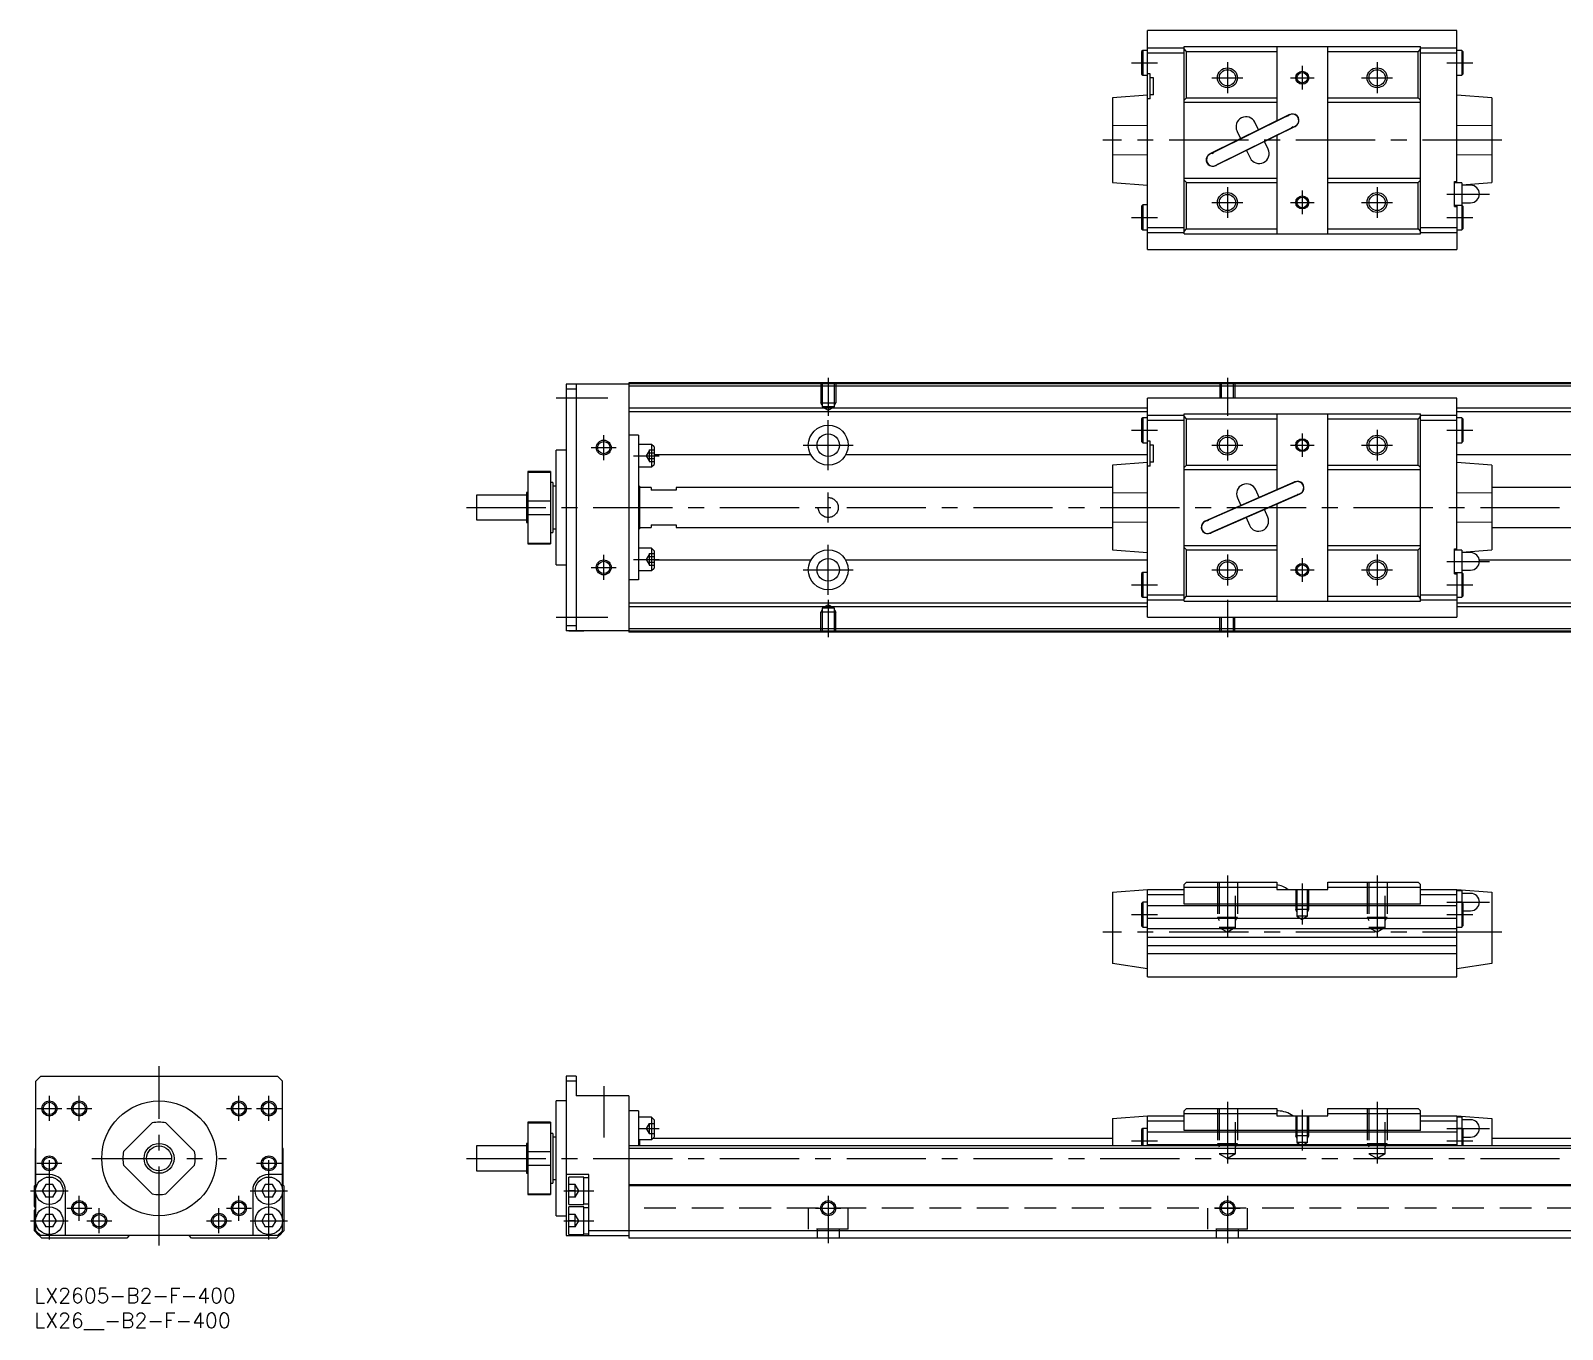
# Model space of a CAD drawing. Extents: x -1 to 621, y -8 to 252.
# Drawn here: x -0.8 to 306.2, y -8.3 to 252.1 of the extents above; entities that cross this region are included whole.
import ezdxf

# ---------------------------------------------------------------- set-up
doc = ezdxf.new("R2010")
doc.units = 0
doc.header["$LTSCALE"] = 0.5
doc.linetypes.add('CENTER', pattern=[50.8, 31.75, -6.35, 6.35, -6.35])
doc.linetypes.add('DASHED', pattern=[19.05, 12.7, -6.35])
for name, color, linetype in [('MSM_CENTER', 1, 'CENTER'), ('MSM_CONTINUOUS', 7, 'CONTINUOUS'), ('MSM_DASHED', 4, 'DASHED'), ('MSM_NARROW', 5, 'CONTINUOUS'), ('MSM_PART_NUMBER', 7, 'CONTINUOUS')]:
    doc.layers.add(name, color=color, linetype=linetype)
doc.styles.get("Standard").update_dxf_attribs({"font": 'txt.shx', "height": 1, "bigfont": 'bigfont.shx'})

# ---------------------------------------------------------------- blocks, each defined once
blk = doc.blocks.new('*U2')
at = {"layer": 'MSM_PART_NUMBER'}
blk.add_text('LX2605-B2-F-400', height=3, dxfattribs=at).set_placement((0, -3))
blk = doc.blocks.new('*U3')
at = {"layer": 'MSM_PART_NUMBER'}
blk.add_text('LX26__-B2-F-400', height=3, dxfattribs=at).set_placement((0, -8))

msp = doc.modelspace()

# ---------------------------------------------------------------- linework, layer by layer
at = {"layer": 'MSM_CENTER'}
for p, q in [((219.91, 245.62), (225.11, 245.62)), ((239.11, 245.72), (239.11, 239.52)), ((269.11, 245.72), (269.11, 239.52)), ((283.11, 245.62), (288.31, 245.62)), ((236.01, 242.62), (242.21, 242.62)), ((251.74, 242.62), (256.47, 242.62)), ((254.11, 244.99), (254.11, 240.26)), ((266.01, 242.62), (272.21, 242.62)), ((294.11, 230.12), (214.11, 230.12)), ((239.11, 220.72), (239.11, 214.52)), ((254.11, 219.99), (254.11, 215.26)), ((269.11, 220.72), (269.11, 214.52)), ((283.11, 219.32), (291.61, 219.32)), ((236.01, 217.62), (242.21, 217.62)), ((251.74, 217.62), (256.47, 217.62)), ((266.01, 217.62), (272.21, 217.62)), ((219.91, 214.62), (225.11, 214.62)), ((283.11, 214.62), (288.31, 214.62)), ((159.11, 182.47), (159.11, 174.84)), ((239.11, 182.47), (239.11, 174.84)), ((104.61, 178.47), (114.91, 178.47)), ((159.11, 163.97), (159.11, 173.97)), ((219.91, 171.97), (225.11, 171.97)), ((239.11, 172.07), (239.11, 165.87)), ((269.11, 172.07), (269.11, 165.87)), ((283.11, 171.97), (288.31, 171.97)), ((114.11, 165.97), (114.11, 170.97)), ((154.11, 168.97), (164.11, 168.97)), ((236.01, 168.97), (242.21, 168.97)), ((251.74, 168.97), (256.47, 168.97)), ((254.11, 171.33), (254.11, 166.6)), ((266.01, 168.97), (272.21, 168.97)), ((111.61, 168.47), (116.61, 168.47)), ((120.11, 166.86), (125.21, 166.86)), ((159.11, 153.47), (159.11, 159.47)), ((86.61, 156.47), (531.11, 156.47)), ((159.11, 138.97), (159.11, 148.97)), ((111.61, 144.47), (116.61, 144.47)), ((114.11, 141.97), (114.11, 146.97)), ((120.11, 146.07), (125.21, 146.07)), ((239.11, 147.07), (239.11, 140.87)), ((254.11, 146.33), (254.11, 141.6)), ((269.11, 147.07), (269.11, 140.87)), ((283.11, 145.67), (291.61, 145.67)), ((154.11, 143.97), (164.11, 143.97)), ((236.01, 143.97), (242.21, 143.97)), ((251.74, 143.97), (256.47, 143.97)), ((266.01, 143.97), (272.21, 143.97)), ((219.91, 140.97), (225.11, 140.97)), ((283.11, 140.97), (288.31, 140.97)), ((159.11, 137.98), (159.11, 130.47)), ((239.11, 137.98), (239.11, 130.47)), ((104.61, 134.47), (114.91, 134.47)), ((239.11, 82.72), (239.11, 70.34)), ((254.11, 81.07), (254.11, 72.91)), ((269.11, 82.72), (269.11, 70.34)), ((283.11, 77.37), (291.61, 77.37)), ((219.91, 74.87), (225.11, 74.87)), ((283.11, 74.87), (288.31, 74.87)), ((294.11, 71.37), (214.11, 71.37)), ((25, 8.5), (25, 44.5)), ((114.11, 40.5), (114.11, 30.19)), ((3, 33.5), (3, 38.5)), ((9, 33.5), (9, 38.5)), ((41, 33.5), (41, 38.5)), ((47, 33.5), (47, 38.5)), ((239.11, 37.35), (239.11, 24.96)), ((269.11, 37.35), (269.11, 24.96)), ((0.5, 36), (5.5, 36)), ((6.5, 36), (11.5, 36)), ((38.5, 36), (43.5, 36)), ((44.5, 36), (49.5, 36)), ((254.11, 35.7), (254.11, 27.54)), ((121.11, 32), (125.21, 32)), ((283.11, 32), (291.61, 32)), ((219.91, 29.5), (225.11, 29.5)), ((283.11, 29.5), (288.31, 29.5)), ((0.5, 25), (5.5, 25)), ((3, 9.75), (3, 27.5)), ((11.5, 26), (38.5, 26)), ((44.5, 25), (49.5, 25)), ((47, 9.75), (47, 27.5)), ((86.61, 26), (531.11, 26)), ((-0.75, 19.5), (6.75, 19.5)), ((9, 13.5), (9, 18.5)), ((41, 13.5), (41, 18.5)), ((43.25, 19.5), (50.75, 19.5)), ((106.11, 19.5), (112.11, 19.5)), ((159.11, 18.5), (159.11, 9)), ((239.11, 18.5), (239.11, 9)), ((6.5, 16), (11.5, 16)), ((13, 11), (13, 16)), ((37, 11), (37, 16)), ((38.5, 16), (43.5, 16)), ((156.57, 16), (161.64, 16)), ((236.57, 16), (241.64, 16)), ((-0.75, 13.5), (6.75, 13.5)), ((10.5, 13.5), (15.5, 13.5)), ((34.5, 13.5), (39.5, 13.5)), ((43.25, 13.5), (50.75, 13.5)), ((106.11, 13.5), (112.11, 13.5))]:
    msp.add_line(p, q, dxfattribs=at)
at = {"layer": 'MSM_CONTINUOUS'}
for p, q in [((285.11, 252.07), (223.11, 252.07)), ((223.11, 208.17), (223.11, 252.07)), ((285.11, 221.57), (285.11, 252.07)), ((230.41, 211.32), (230.41, 248.92)), ((230.41, 248.92), (277.81, 248.92)), ((249.01, 248.92), (249.01, 233.97)), ((259.21, 211.32), (259.21, 248.92)), ((277.81, 211.32), (277.81, 248.92)), ((222.16, 248.12), (221.91, 247.87)), ((221.91, 247.87), (221.91, 243.37)), ((223.11, 248.12), (222.16, 248.12)), ((222.16, 248.12), (222.16, 243.12)), ((223.11, 248.62), (230.41, 248.62)), ((223.11, 247.62), (230.41, 247.62)), ((230.91, 247.92), (230.41, 248.42)), ((230.91, 238.62), (230.91, 247.92)), ((230.91, 247.92), (249.01, 247.92)), ((259.21, 247.92), (277.31, 247.92)), ((277.81, 248.42), (277.31, 247.92)), ((277.31, 238.62), (277.31, 247.92)), ((277.81, 248.62), (285.11, 248.62)), ((277.81, 247.62), (285.11, 247.62)), ((286.06, 248.12), (285.11, 248.12)), ((286.06, 248.12), (286.06, 243.12)), ((286.31, 247.87), (286.06, 248.12)), ((286.31, 247.87), (286.31, 243.37)), ((221.91, 243.37), (222.16, 243.12)), ((222.16, 243.12), (223.11, 243.12)), ((223.61, 243.42), (223.11, 243.42)), ((223.61, 238.42), (223.61, 243.42)), ((224.31, 242.62), (223.61, 242.62)), ((224.31, 239.22), (224.31, 242.62)), ((285.11, 243.12), (286.06, 243.12)), ((286.06, 243.12), (286.31, 243.37)), ((223.11, 239.12), (216.11, 238.62)), ((216.11, 238.62), (216.11, 221.62)), ((223.61, 238.42), (223.11, 238.42)), ((224.31, 239.22), (223.61, 239.22)), ((230.41, 238.12), (230.91, 238.62)), ((230.41, 237.72), (249.01, 237.72)), ((230.91, 238.62), (249.01, 238.62)), ((259.21, 238.62), (277.31, 238.62)), ((259.21, 237.72), (277.81, 237.72)), ((277.31, 238.62), (277.81, 238.12)), ((292.11, 238.62), (285.11, 239.12)), ((292.11, 238.62), (292.11, 221.62)), ((251.58, 235.24), (235.58, 227.34)), ((250.87, 234.83), (236.34, 227.65)), ((245.37, 232.17), (244.62, 233.7)), ((250.87, 234.83), (251.2, 234.96)), ((251.6, 235.19), (251.29, 235.04)), ((223.11, 233.08), (216.11, 232.99)), ((236.73, 225.01), (252.73, 232.91)), ((237.44, 225.41), (251.98, 232.59)), ((241.03, 231.93), (241.79, 230.4)), ((249.01, 231.07), (249.01, 211.32)), ((252.28, 232.78), (251.98, 232.59)), ((252.39, 232.79), (252.71, 232.95)), ((292.11, 232.99), (285.11, 233.08)), ((216.11, 227.25), (223.11, 227.16)), ((235.92, 227.45), (235.6, 227.29)), ((236.03, 227.47), (236.34, 227.65)), ((242.94, 228.07), (243.69, 226.55)), ((247.28, 228.32), (246.52, 229.84)), ((285.11, 227.16), (292.11, 227.25)), ((236.71, 225.05), (237.02, 225.2)), ((237.11, 225.29), (237.44, 225.41)), ((216.11, 221.62), (223.11, 221.12)), ((230.41, 222.52), (249.01, 222.52)), ((230.91, 221.62), (230.41, 222.12)), ((230.91, 221.62), (249.01, 221.62)), ((230.91, 212.32), (230.91, 221.62)), ((259.21, 222.52), (277.81, 222.52)), ((259.21, 221.62), (277.31, 221.62)), ((277.81, 222.12), (277.31, 221.62)), ((277.31, 212.32), (277.31, 221.62)), ((284.61, 221.82), (285.11, 221.82)), ((284.61, 216.82), (284.61, 221.82)), ((286.11, 221.57), (284.61, 221.57)), ((286.11, 221.19), (292.11, 221.62)), ((286.11, 221.57), (286.11, 217.07)), ((287.86, 221.07), (286.11, 221.07)), ((222.16, 217.12), (221.91, 216.87)), ((221.91, 216.87), (221.91, 212.37)), ((222.16, 217.12), (222.16, 212.12)), ((223.11, 217.12), (222.16, 217.12)), ((284.61, 217.07), (286.11, 217.07)), ((284.61, 216.82), (285.11, 216.82)), ((285.11, 217.07), (285.11, 208.17)), ((286.06, 217.07), (286.06, 212.12)), ((286.11, 217.57), (287.86, 217.57)), ((286.31, 216.87), (286.11, 217.07)), ((286.31, 216.87), (286.31, 212.37)), ((221.91, 212.37), (222.16, 212.12)), ((222.16, 212.12), (223.11, 212.12)), ((223.11, 212.62), (230.41, 212.62)), ((230.41, 211.82), (230.91, 212.32)), ((230.91, 212.32), (249.01, 212.32)), ((259.21, 212.32), (277.31, 212.32)), ((277.31, 212.32), (277.81, 211.82)), ((277.81, 212.62), (285.11, 212.62)), ((285.11, 212.12), (286.06, 212.12)), ((286.06, 212.12), (286.31, 212.37)), ((223.11, 211.62), (230.41, 211.62)), ((230.41, 211.32), (277.81, 211.32)), ((277.81, 211.62), (285.11, 211.62)), ((223.11, 208.17), (285.11, 208.17)), ((119.11, 181.17), (106.61, 181.17)), ((106.61, 181.17), (106.61, 131.77)), ((107.11, 181.17), (107.11, 181.22)), ((110.11, 181.22), (107.11, 181.22)), ((108.61, 181.17), (108.61, 131.77)), ((110.11, 181.17), (110.11, 181.22)), ((119.11, 181.47), (119.11, 131.47)), ((519.11, 181.47), (119.11, 181.47)), ((519.11, 181.27), (119.11, 181.27)), ((108.61, 180.17), (106.61, 180.17)), ((519.11, 180.77), (119.11, 180.77)), ((285.11, 178.42), (223.11, 178.42)), ((223.11, 134.52), (223.11, 178.42)), ((285.11, 147.92), (285.11, 178.42)), ((223.11, 176.37), (119.11, 176.37)), ((223.11, 175.67), (119.11, 175.67)), ((230.41, 137.67), (230.41, 175.27)), ((230.41, 175.27), (277.81, 175.27)), ((249.01, 175.27), (249.01, 160.01)), ((259.21, 137.67), (259.21, 175.27)), ((277.81, 137.67), (277.81, 175.27)), ((358.11, 176.37), (285.11, 176.37)), ((358.11, 175.67), (285.11, 175.67)), ((222.16, 174.47), (221.91, 174.22)), ((221.91, 174.22), (221.91, 169.72)), ((223.11, 174.47), (222.16, 174.47)), ((222.16, 174.47), (222.16, 169.47)), ((223.11, 174.97), (230.41, 174.97)), ((223.11, 173.97), (230.41, 173.97)), ((230.91, 174.27), (230.41, 174.77)), ((230.91, 164.97), (230.91, 174.27)), ((230.91, 174.27), (249.01, 174.27)), ((259.21, 174.27), (277.31, 174.27)), ((277.81, 174.77), (277.31, 174.27)), ((277.31, 164.97), (277.31, 174.27)), ((277.81, 174.97), (285.11, 174.97)), ((277.81, 173.97), (285.11, 173.97)), ((286.06, 174.47), (285.11, 174.47)), ((286.06, 174.47), (286.06, 169.47)), ((286.31, 174.22), (286.06, 174.47)), ((286.31, 174.22), (286.31, 169.72)), ((121.11, 170.97), (119.11, 170.97)), ((121.11, 170.97), (121.11, 141.97)), ((123.71, 169.11), (121.11, 169.11)), ((123.71, 169.11), (123.71, 164.61)), ((124.21, 168.61), (123.71, 169.11)), ((221.91, 169.72), (222.16, 169.47)), ((222.16, 169.47), (223.11, 169.47)), ((223.61, 169.77), (223.11, 169.77)), ((223.61, 164.77), (223.61, 169.77)), ((224.31, 168.97), (223.61, 168.97)), ((224.31, 165.57), (224.31, 168.97)), ((285.11, 169.47), (286.06, 169.47)), ((286.06, 169.47), (286.31, 169.72)), ((106.61, 167.97), (104.61, 167.97)), ((104.61, 144.97), (104.61, 167.97)), ((124.21, 168.61), (124.21, 165.11)), ((155.62, 167.01), (124.21, 167.01)), ((223.11, 167.01), (162.59, 167.01)), ((315.62, 167.01), (285.11, 167.01)), ((103.41, 163.72), (98.91, 163.72)), ((98.91, 163.72), (98.91, 149.22)), ((98.91, 163.59), (103.41, 163.59)), ((103.41, 163.72), (103.41, 149.22)), ((121.11, 164.61), (123.71, 164.61)), ((123.71, 164.61), (124.21, 165.11)), ((223.11, 165.47), (216.11, 164.97)), ((216.11, 164.97), (216.11, 147.97)), ((223.61, 164.77), (223.11, 164.77)), ((224.31, 165.57), (223.61, 165.57)), ((230.41, 164.47), (230.91, 164.97)), ((230.41, 164.07), (249.01, 164.07)), ((230.91, 164.97), (249.01, 164.97)), ((259.21, 164.97), (277.31, 164.97)), ((259.21, 164.07), (277.81, 164.07)), ((277.31, 164.97), (277.81, 164.47)), ((292.11, 164.97), (285.11, 165.47)), ((292.11, 164.97), (292.11, 147.97)), ((103.91, 161.47), (103.41, 161.47)), ((103.91, 161.47), (103.91, 151.47)), ((104.61, 160.72), (103.91, 160.72)), ((121.31, 160.72), (121.11, 160.72)), ((121.31, 160.72), (121.31, 152.22)), ((123.61, 160.47), (121.31, 160.47)), ((123.61, 160.47), (123.61, 159.97)), ((128.61, 159.97), (123.61, 159.97)), ((128.61, 160.47), (128.61, 159.97)), ((216.11, 160.47), (128.61, 160.47)), ((252.63, 161.61), (234.63, 153.71)), ((251.9, 161.23), (235.4, 153.99)), ((245.46, 158.46), (244.78, 160.02)), ((252.65, 161.56), (252.33, 161.42)), ((351.11, 160.47), (292.11, 160.47)), ((88.61, 158.97), (88.61, 153.97)), ((98.61, 158.97), (88.61, 158.97)), ((98.61, 159.47), (98.61, 153.47)), ((98.91, 159.47), (98.61, 159.47)), ((98.91, 157.83), (103.41, 157.83)), ((223.11, 159.42), (216.11, 159.34)), ((235.68, 151.33), (253.68, 159.23)), ((236.41, 151.7), (252.91, 158.94)), ((241.12, 158.41), (241.8, 156.85)), ((249.01, 157.17), (249.01, 137.67)), ((253.33, 159.13), (253.66, 159.27)), ((292.11, 159.34), (285.11, 159.42)), ((88.61, 153.97), (98.61, 153.97)), ((98.91, 155.1), (103.41, 155.1)), ((216.11, 153.59), (223.11, 153.51)), ((234.98, 153.8), (234.65, 153.66)), ((242.85, 154.47), (243.53, 152.92)), ((247.19, 154.52), (246.51, 156.08)), ((285.11, 153.51), (292.11, 153.59)), ((98.61, 153.47), (98.91, 153.47)), ((103.41, 151.47), (103.91, 151.47)), ((103.91, 152.22), (104.61, 152.22)), ((121.11, 152.22), (121.31, 152.22)), ((121.31, 152.47), (123.61, 152.47)), ((123.61, 152.97), (128.61, 152.97)), ((123.61, 152.97), (123.61, 152.47)), ((128.61, 152.97), (128.61, 152.47)), ((128.61, 152.47), (216.11, 152.47)), ((235.66, 151.37), (235.98, 151.51)), ((292.11, 152.47), (351.11, 152.47)), ((98.91, 149.35), (103.41, 149.35)), ((98.91, 149.22), (103.41, 149.22)), ((123.71, 148.32), (121.11, 148.32)), ((123.71, 148.32), (123.71, 143.82)), ((124.21, 147.82), (123.71, 148.32)), ((124.21, 147.82), (124.21, 144.32)), ((216.11, 147.97), (223.11, 147.47)), ((230.41, 148.87), (249.01, 148.87)), ((230.91, 147.97), (230.41, 148.47)), ((230.91, 147.97), (249.01, 147.97)), ((230.91, 138.67), (230.91, 147.97)), ((259.21, 148.87), (277.81, 148.87)), ((259.21, 147.97), (277.31, 147.97)), ((277.81, 148.47), (277.31, 147.97)), ((277.31, 138.67), (277.31, 147.97)), ((284.61, 148.17), (285.11, 148.17)), ((284.61, 143.17), (284.61, 148.17)), ((286.11, 147.92), (284.61, 147.92)), ((286.11, 147.54), (292.11, 147.97)), ((286.11, 147.92), (286.11, 143.42)), ((287.86, 147.42), (286.11, 147.42)), ((104.61, 144.97), (106.61, 144.97)), ((123.71, 143.82), (124.21, 144.32)), ((155.62, 145.93), (124.21, 145.93)), ((223.11, 145.93), (162.59, 145.93)), ((315.62, 145.93), (289.59, 145.93)), ((121.11, 141.97), (119.11, 141.97)), ((121.11, 143.82), (123.71, 143.82)), ((222.16, 143.47), (221.91, 143.22)), ((221.91, 143.22), (221.91, 138.72)), ((222.16, 143.47), (222.16, 138.47)), ((223.11, 143.47), (222.16, 143.47)), ((284.61, 143.42), (286.11, 143.42)), ((284.61, 143.17), (285.11, 143.17)), ((285.11, 143.42), (285.11, 134.52)), ((286.06, 143.42), (286.06, 138.47)), ((286.11, 143.92), (287.86, 143.92)), ((286.31, 143.22), (286.11, 143.42)), ((286.31, 143.22), (286.31, 138.72)), ((221.91, 138.72), (222.16, 138.47)), ((222.16, 138.47), (223.11, 138.47)), ((223.11, 138.97), (230.41, 138.97)), ((230.41, 138.17), (230.91, 138.67)), ((230.91, 138.67), (249.01, 138.67)), ((259.21, 138.67), (277.31, 138.67)), ((277.31, 138.67), (277.81, 138.17)), ((277.81, 138.97), (285.11, 138.97)), ((285.11, 138.47), (286.06, 138.47)), ((286.06, 138.47), (286.31, 138.72)), ((223.11, 137.27), (119.11, 137.27)), ((223.11, 136.57), (119.11, 136.57)), ((223.11, 137.97), (230.41, 137.97)), ((230.41, 137.67), (277.81, 137.67)), ((277.81, 137.97), (285.11, 137.97)), ((358.11, 137.27), (285.11, 137.27)), ((358.11, 136.57), (285.11, 136.57)), ((108.61, 132.77), (106.61, 132.77)), ((519.11, 132.17), (119.11, 132.17)), ((223.11, 134.52), (285.11, 134.52)), ((119.11, 131.77), (106.61, 131.77)), ((107.11, 131.72), (107.11, 131.77)), ((107.11, 131.72), (110.11, 131.72)), ((110.11, 131.72), (110.11, 131.77)), ((519.11, 131.67), (119.11, 131.67)), ((519.11, 131.47), (119.11, 131.47)), ((216.11, 79.37), (223.11, 79.87)), ((223.11, 79.87), (230.41, 79.87)), ((223.11, 62.37), (223.11, 79.87)), ((230.41, 80.87), (230.91, 81.37)), ((230.41, 76.96), (230.41, 80.87)), ((230.41, 80.37), (249.01, 80.37)), ((230.91, 81.37), (249.01, 81.37)), ((249.01, 81.37), (249.01, 79.87)), ((249.01, 79.87), (259.21, 79.87)), ((259.21, 79.87), (259.21, 81.37)), ((259.21, 81.37), (277.31, 81.37)), ((259.21, 80.37), (277.81, 80.37)), ((277.31, 81.37), (277.81, 80.87)), ((277.81, 76.96), (277.81, 80.87)), ((277.81, 79.87), (285.11, 79.87)), ((285.11, 79.87), (292.11, 79.37)), ((285.11, 62.37), (285.11, 79.87)), ((216.11, 79.37), (216.11, 65.05)), ((222.16, 77.37), (221.91, 77.12)), ((221.91, 77.12), (221.91, 72.62)), ((223.11, 77.37), (222.16, 77.37)), ((222.16, 77.37), (222.16, 72.37)), ((223.11, 78.87), (230.41, 78.87)), ((277.81, 76.96), (230.41, 76.96)), ((277.81, 78.87), (285.11, 78.87)), ((286.11, 79.62), (285.11, 79.62)), ((286.06, 77.37), (285.11, 77.37)), ((286.31, 77.12), (286.06, 77.37)), ((286.06, 77.37), (286.06, 72.37)), ((286.11, 79.62), (286.11, 77.32)), ((287.86, 79.12), (286.11, 79.12)), ((286.31, 77.12), (286.31, 72.62)), ((292.11, 79.37), (292.11, 65.05)), ((223.11, 76.67), (285.11, 76.67)), ((223.11, 74.17), (285.11, 74.17)), ((286.31, 75.62), (287.86, 75.62)), ((221.91, 72.62), (222.16, 72.37)), ((222.16, 72.37), (223.11, 72.37)), ((223.11, 72.1), (285.11, 72.1)), ((285.11, 72.37), (286.06, 72.37)), ((286.06, 72.37), (286.31, 72.62)), ((223.11, 70.37), (285.11, 70.37)), ((223.11, 68.65), (285.11, 68.65)), ((223.11, 63.99), (216.11, 65.05)), ((223.11, 67.04), (285.11, 67.04)), ((292.11, 65.05), (285.11, 63.99)), ((223.11, 62.37), (285.11, 62.37)), ((0.3, 41.5), (1.3, 42.5)), ((0.3, 20.02), (0.3, 41.5)), ((1.3, 42.5), (48.7, 42.5)), ((48.7, 42.5), (49.7, 41.5)), ((49.7, 20.02), (49.7, 41.5)), ((108.61, 42.5), (106.61, 42.5)), ((106.61, 42.5), (106.61, 10.5)), ((108.61, 41.5), (106.61, 41.5)), ((108.61, 42.5), (108.61, 38.5)), ((106.61, 37.5), (104.61, 37.5)), ((104.61, 14.5), (104.61, 37.5)), ((119.11, 38.5), (108.61, 38.5)), ((119.11, 38.5), (119.11, 10)), ((121.11, 35.5), (119.11, 35.5)), ((121.11, 35.5), (121.11, 28.5)), ((123.71, 34.25), (121.11, 34.25)), ((124.21, 33.75), (123.71, 34.25)), ((123.71, 34.25), (123.71, 29.75)), ((216.11, 34), (223.11, 34.5)), ((216.11, 34), (216.11, 28.5)), ((223.11, 28.5), (223.11, 34.5)), ((223.11, 34.5), (230.41, 34.5)), ((230.41, 35.5), (230.91, 36)), ((230.41, 31.59), (230.41, 35.5)), ((230.41, 35), (249.01, 35)), ((230.91, 36), (249.01, 36)), ((249.01, 36), (249.01, 34.5)), ((249.26, 35.5), (249.01, 35.5)), ((249.01, 34.5), (259.21, 34.5)), ((259.21, 34.5), (259.21, 36)), ((259.21, 36), (277.31, 36)), ((259.21, 35), (277.81, 35)), ((277.31, 36), (277.81, 35.5)), ((277.81, 31.59), (277.81, 35.5)), ((277.81, 34.5), (285.11, 34.5)), ((285.11, 34.5), (292.11, 34)), ((285.11, 34.5), (285.11, 28.5)), ((286.11, 34.25), (285.11, 34.25)), ((286.11, 34.25), (286.11, 31.95)), ((292.11, 34), (292.11, 28.5)), ((17.88, 27.36), (23.64, 33.12)), ((26.36, 33.12), (32.12, 27.36)), ((103.41, 33.25), (98.91, 33.25)), ((98.91, 33.25), (98.91, 18.75)), ((98.91, 33.12), (103.41, 33.12)), ((103.41, 33.25), (103.41, 18.75)), ((103.91, 31), (103.41, 31)), ((103.91, 31), (103.91, 21)), ((124.21, 33.75), (124.21, 30.25)), ((222.16, 32), (221.91, 31.75)), ((221.91, 31.75), (221.91, 28.5)), ((223.11, 32), (222.16, 32)), ((222.16, 32), (222.16, 28.5)), ((223.11, 33.5), (230.41, 33.5)), ((223.11, 31.3), (285.11, 31.3)), ((277.81, 31.59), (230.41, 31.59)), ((277.81, 33.5), (285.11, 33.5)), ((286.06, 32), (285.11, 32)), ((286.31, 31.75), (286.06, 32)), ((286.06, 32), (286.06, 28.5)), ((287.86, 33.75), (286.11, 33.75)), ((286.31, 31.75), (286.31, 28.5)), ((0.2, 28), (0.3, 28.1)), ((0.2, 20.7), (0.2, 28)), ((49.7, 28.1), (49.8, 28)), ((49.8, 28), (49.8, 20.7)), ((98.61, 28.5), (88.61, 28.5)), ((88.61, 28.5), (88.61, 23.5)), ((98.91, 29), (98.61, 29)), ((98.61, 29), (98.61, 23)), ((104.61, 30.25), (103.91, 30.25)), ((519.11, 28.5), (119.11, 28.5)), ((519.11, 28), (119.11, 28)), ((121.11, 29.75), (123.71, 29.75)), ((121.31, 29.75), (121.31, 28.5)), ((123.71, 29.75), (124.21, 30.25)), ((216.11, 30), (123.96, 30)), ((223.11, 28.8), (285.11, 28.8)), ((286.31, 30.25), (287.86, 30.25)), ((351.11, 30), (292.11, 30)), ((23.64, 18.88), (17.88, 24.64)), ((32.12, 24.64), (26.36, 18.88)), ((98.91, 27.36), (103.41, 27.36)), ((98.91, 24.64), (103.41, 24.64)), ((3, 22.75), (0.3, 22.75)), ((49.7, 22.75), (47, 22.75)), ((88.61, 23.5), (98.61, 23.5)), ((98.61, 23), (98.91, 23)), ((103.91, 21.75), (104.61, 21.75)), ((111.11, 22.75), (106.61, 22.75)), ((107.11, 16.75), (107.11, 22.25)), ((110.11, 22.25), (107.11, 22.25)), ((110.11, 16.75), (110.11, 22.25)), ((111.11, 22.1), (110.11, 22.1)), ((111.11, 10.5), (111.11, 22.75)), ((0, 20.5), (0.2, 20.7)), ((0, 16.4), (0, 20.5)), ((0.3, 14.02), (0.3, 18.98)), ((2.28, 20.75), (1.56, 19.5)), ((1.56, 19.5), (2.28, 18.25)), ((3.72, 20.75), (2.28, 20.75)), ((4.44, 19.5), (3.72, 20.75)), ((3.72, 18.25), (4.44, 19.5)), ((6.25, 10.5), (6.25, 19.5)), ((43.75, 19.5), (43.75, 10.5)), ((46.28, 20.75), (45.56, 19.5)), ((45.56, 19.5), (46.28, 18.25)), ((47.72, 20.75), (46.28, 20.75)), ((48.44, 19.5), (47.72, 20.75)), ((47.72, 18.25), (48.44, 19.5)), ((49.7, 14.02), (49.7, 18.98)), ((49.8, 20.7), (50, 20.5)), ((50, 20.5), (50, 11.5)), ((98.91, 18.88), (103.41, 18.88)), ((98.91, 18.75), (103.41, 18.75)), ((103.41, 21), (103.91, 21)), ((519.11, 20.7), (119.11, 20.7)), ((519.11, 20.5), (119.11, 20.5)), ((0, 11.5), (0, 15.6)), ((3.72, 18.25), (2.28, 18.25)), ((47.72, 18.25), (46.28, 18.25)), ((107.11, 16.75), (110.11, 16.75)), ((107.11, 10.75), (107.11, 16.25)), ((110.11, 16.25), (107.11, 16.25)), ((110.11, 16.9), (111.11, 16.9)), ((110.11, 10.75), (110.11, 16.25)), ((111.11, 16.1), (110.11, 16.1)), ((0.3, 11.5), (0.3, 12.98)), ((2.28, 14.75), (1.56, 13.5)), ((1.56, 13.5), (2.28, 12.25)), ((3.72, 14.75), (2.28, 14.75)), ((4.44, 13.5), (3.72, 14.75)), ((3.72, 12.25), (4.44, 13.5)), ((46.28, 14.75), (45.56, 13.5)), ((45.56, 13.5), (46.28, 12.25)), ((47.72, 14.75), (46.28, 14.75)), ((48.44, 13.5), (47.72, 14.75)), ((47.72, 12.25), (48.44, 13.5)), ((49.7, 11.5), (49.7, 12.98)), ((104.61, 14.5), (106.61, 14.5)), ((1.5, 10), (0, 11.5)), ((0.3, 11.5), (1.3, 10.5)), ((48.7, 10.5), (1.3, 10.5)), ((18.5, 10), (1.5, 10)), ((3.72, 12.25), (2.28, 12.25)), ((19, 10.5), (18.5, 10)), ((31.52, 10), (31.02, 10.5)), ((48.5, 10), (31.52, 10)), ((47.72, 12.25), (46.28, 12.25)), ((50, 11.5), (48.5, 10)), ((48.7, 10.5), (49.7, 11.5)), ((106.61, 10.5), (119.11, 10.5)), ((107.11, 10.75), (110.11, 10.75)), ((110.11, 10.9), (111.11, 10.9)), ((519.11, 11.5), (111.11, 11.5)), ((519.11, 10), (119.11, 10))]:
    msp.add_line(p, q, dxfattribs=at)
for centre, radius in [((239.11, 242.62), 1.62), ((254.11, 242.62), 1.06), ((269.11, 242.62), 1.62), ((239.11, 217.62), 1.62), ((254.11, 217.62), 1.06), ((269.11, 217.62), 1.62), ((159.11, 168.97), 4), ((114.11, 168.47), 1.23), ((159.11, 168.97), 2.25), ((239.11, 168.97), 1.62), ((254.11, 168.97), 1.06), ((269.11, 168.97), 1.62), ((159.11, 143.97), 4), ((114.11, 144.47), 1.23), ((159.11, 143.97), 2.25), ((239.11, 143.97), 1.62), ((254.11, 143.97), 1.06), ((269.11, 143.97), 1.62), ((3, 36), 1.23), ((9, 36), 1.23), ((25, 26), 11.5), ((41, 36), 1.23), ((47, 36), 1.23), ((25, 26), 3), ((25, 26), 2.5), ((3, 25), 1.23), ((47, 25), 1.23), ((3, 19.5), 2.75), ((47, 19.5), 2.75), ((3, 13.5), 2.75), ((9, 16), 1.23), ((41, 16), 1.23), ((47, 13.5), 2.75), ((159.11, 16), 1.23), ((239.11, 16), 1.23), ((13, 13.5), 1.23), ((37, 13.5), 1.23)]:
    msp.add_circle(centre, radius, dxfattribs=at)
for centre, radius, start, end in [((242.83, 232.81), 2, 26.2779, 206.2779), ((252.16, 234.07), 1.3, 275.5498, 137.006), ((252.16, 234.07), 1.25, 296.2779, 116.2779), ((236.16, 226.17), 1.3, 95.5498, 317.006), ((236.16, 226.17), 1.25, 116.2779, 296.2779), ((245.48, 227.43), 2, 206.2779, 26.2779), ((287.86, 219.32), 1.75, 270, 90), ((242.95, 159.21), 2, 23.6961, 203.6961), ((253.3, 157.56), 3.92, 105.6343, 110.9103), ((253.16, 160.42), 1.3, 272.968, 134.4242), ((253.16, 160.42), 1.25, 293.6961, 113.6961), ((252.2, 160.59), 1.8, 293.3543, 304.8918), ((235.16, 152.52), 1.3, 92.968, 314.4242), ((235.16, 152.52), 1.25, 113.6961, 293.6961), ((239.11, 146.96), 7.94, 117.8361, 120.4339), ((245.36, 153.72), 2, 203.6961, 23.6961), ((235.67, 153.36), 1.82, 282.5713, 293.9767), ((287.86, 145.67), 1.75, 270, 90), ((248.29, 76), 4.88, 52.5564, 81.5517), ((287.86, 77.37), 1.75, 270, 90), ((249.23, 30.53), 4.97, 53.0275, 89.6143), ((25, 26), 7.25, 79.1484, 100.8516), ((287.86, 32), 1.75, 270, 90), ((25, 26), 7.25, 169.1484, 190.8516), ((25, 26), 7.25, 349.1484, 10.8516), ((3, 19.5), 3.25, 0, 90), ((47, 19.5), 3.25, 90, 180), ((25, 26), 7.25, 259.1484, 280.8516), ((-0.3, 16), 0.5, 306.8761, 53.1239), ((1.3, 11.5), 1, 201.8195, 248.1805), ((48.7, 11.5), 1, 291.8106, 338.1894)]:
    msp.add_arc(centre, radius, start, end, dxfattribs=at)
at = {"layer": 'MSM_DASHED'}
for p, q in [((157.61, 181.47), (157.61, 177.47)), ((157.88, 181.47), (157.88, 176.67)), ((160.34, 176.67), (160.34, 181.47)), ((160.61, 181.47), (160.61, 177.47)), ((237.61, 181.47), (237.61, 178.42)), ((237.88, 181.47), (237.88, 178.42)), ((240.34, 178.42), (240.34, 181.47)), ((240.61, 181.47), (240.61, 178.42)), ((157.61, 177.47), (160.61, 177.47)), ((157.88, 177), (157.61, 177.47)), ((157.88, 176.67), (159.11, 175.96)), ((160.34, 176.67), (157.88, 176.67)), ((159.11, 175.96), (160.34, 176.67)), ((160.34, 177), (160.61, 177.47)), ((123.21, 167.86), (122.63, 166.86)), ((122.63, 166.86), (123.21, 165.86)), ((123.21, 168.01), (124.21, 168.01)), ((123.21, 168.01), (123.21, 165.7)), ((123.21, 167.44), (124.21, 167.44)), ((123.21, 166.28), (124.21, 166.28)), ((123.21, 165.7), (124.21, 165.7)), ((123.21, 147.07), (122.63, 146.07)), ((122.63, 146.07), (123.21, 145.07)), ((123.21, 147.23), (124.21, 147.23)), ((123.21, 147.23), (123.21, 144.92)), ((123.21, 146.65), (124.21, 146.65)), ((123.21, 145.5), (124.21, 145.5)), ((123.21, 144.92), (124.21, 144.92)), ((157.88, 135.93), (157.61, 135.47)), ((160.61, 135.47), (157.61, 135.47)), ((157.61, 131.47), (157.61, 135.47)), ((159.11, 136.98), (157.88, 136.27)), ((157.88, 136.27), (157.88, 131.47)), ((160.34, 136.27), (157.88, 136.27)), ((160.34, 136.27), (159.11, 136.98)), ((160.34, 131.47), (160.34, 136.27)), ((160.34, 135.93), (160.61, 135.47)), ((160.61, 131.47), (160.61, 135.47)), ((237.61, 131.47), (237.61, 134.52)), ((237.88, 134.52), (237.88, 131.47)), ((240.34, 131.47), (240.34, 134.52)), ((240.61, 131.47), (240.61, 134.52)), ((237.11, 81.37), (237.11, 74.37)), ((237.48, 81.37), (237.48, 72.27)), ((240.73, 72.27), (240.73, 81.37)), ((241.11, 81.37), (241.11, 74.37)), ((252.81, 79.87), (252.81, 75.87)), ((253.05, 79.87), (253.05, 74.52)), ((255.16, 74.52), (255.16, 79.87)), ((255.41, 75.87), (255.41, 79.87)), ((267.11, 81.37), (267.11, 74.37)), ((267.48, 81.37), (267.48, 72.27)), ((270.73, 72.27), (270.73, 81.37)), ((271.11, 81.37), (271.11, 74.37)), ((237.11, 74.37), (241.11, 74.37)), ((237.11, 74.37), (237.48, 73.67)), ((240.73, 73.67), (241.11, 74.37)), ((255.41, 75.87), (252.81, 75.87)), ((253.05, 75.42), (252.81, 75.87)), ((255.16, 74.52), (253.05, 74.52)), ((253.05, 74.52), (254.11, 73.91)), ((255.16, 74.52), (254.11, 73.91)), ((255.16, 75.42), (255.41, 75.87)), ((267.11, 74.37), (271.11, 74.37)), ((267.11, 74.37), (267.48, 73.67)), ((270.73, 73.67), (271.11, 74.37)), ((240.73, 72.27), (237.48, 72.27)), ((237.48, 72.27), (239.11, 71.34)), ((240.73, 72.27), (239.11, 71.34)), ((270.73, 72.27), (267.48, 72.27)), ((267.48, 72.27), (269.11, 71.34)), ((270.73, 72.27), (269.11, 71.34)), ((237.11, 36), (237.11, 29)), ((237.48, 36), (237.48, 26.9)), ((240.73, 26.9), (240.73, 36)), ((241.11, 36), (241.11, 29)), ((252.81, 34.5), (252.81, 30.5)), ((253.05, 34.5), (253.05, 29.15)), ((255.16, 29.15), (255.16, 34.5)), ((255.41, 30.5), (255.41, 34.5)), ((267.11, 36), (267.11, 29)), ((267.48, 36), (267.48, 26.9)), ((270.73, 26.9), (270.73, 36)), ((271.11, 36), (271.11, 29)), ((123.21, 33), (122.63, 32)), ((122.63, 32), (123.21, 31)), ((123.21, 33), (124.21, 33)), ((123.21, 33), (123.21, 31)), ((123.21, 32), (124.21, 32)), ((123.21, 31), (124.21, 31)), ((237.11, 29), (241.11, 29)), ((237.11, 29), (237.48, 28.3)), ((240.73, 28.3), (241.11, 29)), ((255.41, 30.5), (252.81, 30.5)), ((253.05, 30.05), (252.81, 30.5)), ((255.16, 29.15), (253.05, 29.15)), ((253.05, 29.15), (254.11, 28.54)), ((255.16, 29.15), (254.11, 28.54)), ((255.16, 30.05), (255.41, 30.5)), ((267.11, 29), (271.11, 29)), ((267.11, 29), (267.48, 28.3)), ((270.73, 28.3), (271.11, 29)), ((240.73, 26.9), (237.48, 26.9)), ((237.48, 26.9), (239.11, 25.96)), ((240.73, 26.9), (239.11, 25.96)), ((270.73, 26.9), (267.48, 26.9)), ((267.48, 26.9), (269.11, 25.96)), ((270.73, 26.9), (269.11, 25.96)), ((108.41, 20.75), (107.11, 20.75)), ((108.41, 19.5), (107.11, 19.5)), ((108.41, 18.25), (108.41, 20.75)), ((109.13, 19.5), (108.41, 20.75)), ((108.41, 18.25), (109.13, 19.5)), ((108.41, 18.25), (107.11, 18.25)), ((519.11, 16), (119.11, 16)), ((155.11, 16), (155.11, 11.8)), ((163.11, 11.8), (163.11, 16)), ((235.11, 16), (235.11, 11.8)), ((243.11, 11.8), (243.11, 16)), ((108.41, 14.75), (107.11, 14.75)), ((108.41, 13.5), (107.11, 13.5)), ((108.41, 12.25), (108.41, 14.75)), ((109.13, 13.5), (108.41, 14.75)), ((108.41, 12.25), (109.13, 13.5)), ((108.41, 12.25), (107.11, 12.25)), ((163.11, 11.8), (155.11, 11.8)), ((156.86, 11.8), (156.86, 10)), ((161.36, 10), (161.36, 11.8)), ((243.11, 11.8), (235.11, 11.8)), ((236.86, 11.8), (236.86, 10)), ((241.36, 10), (241.36, 11.8))]:
    msp.add_line(p, q, dxfattribs=at)
msp.add_circle((159.11, 156.47), 2, dxfattribs=at)
at = {"layer": 'MSM_NARROW'}
for centre, radius in [((239.11, 242.62), 2), ((254.11, 242.62), 1.3), ((269.11, 242.62), 2), ((239.11, 217.62), 2), ((254.11, 217.62), 1.3), ((269.11, 217.62), 2), ((114.11, 168.47), 1.5), ((239.11, 168.97), 2), ((254.11, 168.97), 1.3), ((269.11, 168.97), 2), ((114.11, 144.47), 1.5), ((239.11, 143.97), 2), ((254.11, 143.97), 1.3), ((269.11, 143.97), 2), ((3, 36), 1.5), ((9, 36), 1.5), ((41, 36), 1.5), ((47, 36), 1.5), ((3, 25), 1.5), ((47, 25), 1.5), ((9, 16), 1.5), ((41, 16), 1.5), ((159.11, 16), 1.5), ((239.11, 16), 1.5), ((13, 13.5), 1.5), ((37, 13.5), 1.5)]:
    msp.add_circle(centre, radius, dxfattribs=at)

# ---------------------------------------------------------------- block references
at = {"layer": 'MSM_CONTINUOUS'}
for name in ['*U2', '*U3']:
    msp.add_blockref(name, (0, 0), dxfattribs=at)

doc.saveas('drawing.dxf')
